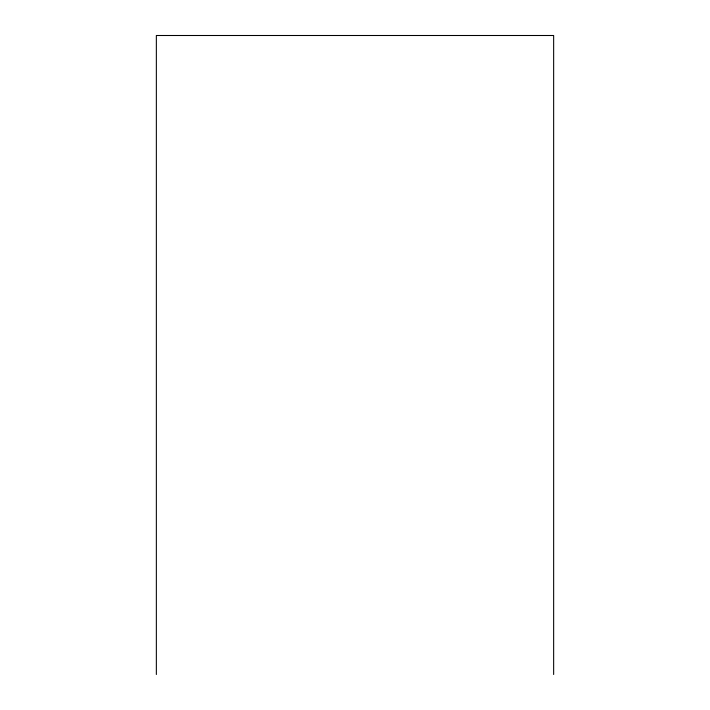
<?xml version="1.0" encoding="UTF-8"?>
<svg xmlns="http://www.w3.org/2000/svg" width="710" height="710" viewBox="0 0 710 710"><rect width="100%" height="100%" fill="white"/><g stroke="black" fill="none" stroke-linecap="round" stroke-linejoin="round"><path stroke-width="1.06" d="M553.649 674.5L553.649 35.5L156.351 35.5L156.351 674.5"/></g></svg>
